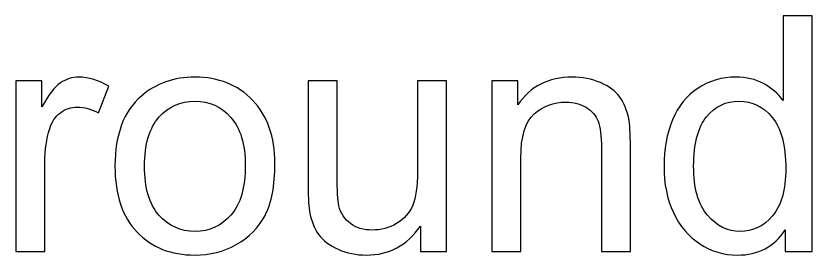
# Model space of a CAD drawing. Header units: millimetres. Extents: x -497 to 493, y -126 to 293.
# Drawn here: x -383.93 to -353.2, y 10.1 to 19.33 of the extents above; entities that cross this region are included whole.
import ezdxf

# ---------------------------------------------------------------- set-up
doc = ezdxf.new("R2010")
doc.units = ezdxf.units.MM
doc.header["$MEASUREMENT"] = 0
doc.layers.add('Layer 1', color=7, linetype='Continuous')

msp = doc.modelspace()

# ---------------------------------------------------------------- linework, layer by layer
at = {"layer": 'Layer 1'}
for points, knots in [([(-354.2463, 10.2376), (-354.2463, 10.2376), (-354.2463, 11.0737), (-354.2463, 11.0737), (-354.2463, 11.0737), (-354.6633, 10.4239), (-355.2771, 10.0979), (-356.0878, 10.0979), (-356.0878, 10.0979), (-356.6127, 10.0979), (-357.0953, 10.2418), (-357.5335, 10.5318), (-357.5335, 10.5318), (-357.9737, 10.8197), (-358.3145, 11.224), (-358.5579, 11.7404), (-358.5579, 11.7404), (-358.7992, 12.259), (-358.9199, 12.8538), (-358.9199, 13.5269), (-358.9199, 13.5269), (-358.9199, 14.1831), (-358.8098, 14.7779), (-358.5918, 15.3134), (-358.5918, 15.3134), (-358.3717, 15.8468), (-358.0436, 16.2574), (-357.6054, 16.541), (-357.6054, 16.541), (-357.1694, 16.8268), (-356.6783, 16.9686), (-356.1386, 16.9686), (-356.1386, 16.9686), (-355.7407, 16.9686), (-355.3872, 16.8839), (-355.0781, 16.7167), (-355.0781, 16.7167), (-354.7691, 16.5495), (-354.5172, 16.3294), (-354.3225, 16.0606), (-354.3225, 16.0606), (-354.3225, 16.0606), (-354.3225, 19.3308), (-354.3225, 19.3308), (-354.3225, 19.3308), (-354.3225, 19.3308), (-353.2049, 19.3308), (-353.2049, 19.3308), (-353.2049, 19.3308), (-353.2049, 19.3308), (-353.2049, 10.2376), (-353.2049, 10.2376), (-353.2049, 10.2376), (-353.2049, 10.2376), (-354.2463, 10.2376), (-354.2463, 10.2376)], [0, 0, 0, 0, 0.0666667, 0.0666667, 0.0666667, 0.0666667, 0.1333333, 0.1333333, 0.1333333, 0.1333333, 0.2, 0.2, 0.2, 0.2, 0.2666667, 0.2666667, 0.2666667, 0.2666667, 0.3333333, 0.3333333, 0.3333333, 0.3333333, 0.4, 0.4, 0.4, 0.4, 0.4666667, 0.4666667, 0.4666667, 0.4666667, 0.5333333, 0.5333333, 0.5333333, 0.5333333, 0.6, 0.6, 0.6, 0.6, 0.6666667, 0.6666667, 0.6666667, 0.6666667, 0.7333333, 0.7333333, 0.7333333, 0.7333333, 0.8, 0.8, 0.8, 0.8, 0.8666667, 0.8666667, 0.8666667, 0.8666667, 1, 1, 1, 1]), ([(-383.9325, 10.2376), (-383.9325, 10.2376), (-383.9325, 16.8289), (-383.9325, 16.8289), (-383.9325, 16.8289), (-383.9325, 16.8289), (-382.9292, 16.8289), (-382.9292, 16.8289), (-382.9292, 16.8289), (-382.9292, 16.8289), (-382.9292, 15.8193), (-382.9292, 15.8193), (-382.9292, 15.8193), (-382.6731, 16.287), (-382.436, 16.5961), (-382.218, 16.7442), (-382.218, 16.7442), (-382, 16.8945), (-381.7608, 16.9686), (-381.5004, 16.9686), (-381.5004, 16.9686), (-381.1237, 16.9686), (-380.7406, 16.8501), (-380.3511, 16.6151), (-380.3511, 16.6151), (-380.3511, 16.6151), (-380.749, 15.5843), (-380.749, 15.5843), (-380.749, 15.5843), (-381.02, 15.7367), (-381.2909, 15.8129), (-381.5618, 15.8129), (-381.5618, 15.8129), (-381.8052, 15.8129), (-382.0233, 15.7388), (-382.2159, 15.5928), (-382.2159, 15.5928), (-382.4085, 15.4467), (-382.5461, 15.2435), (-382.6286, 14.9832), (-382.6286, 14.9832), (-382.7535, 14.5874), (-382.8149, 14.1534), (-382.8149, 13.6814), (-382.8149, 13.6814), (-382.8149, 13.6814), (-382.8149, 10.2376), (-382.8149, 10.2376), (-382.8149, 10.2376), (-382.8149, 10.2376), (-383.9325, 10.2376), (-383.9325, 10.2376)], [0, 0, 0, 0, 0.0714286, 0.0714286, 0.0714286, 0.0714286, 0.1428571, 0.1428571, 0.1428571, 0.1428571, 0.2142857, 0.2142857, 0.2142857, 0.2142857, 0.2857143, 0.2857143, 0.2857143, 0.2857143, 0.3571429, 0.3571429, 0.3571429, 0.3571429, 0.4285714, 0.4285714, 0.4285714, 0.4285714, 0.5, 0.5, 0.5, 0.5, 0.5714286, 0.5714286, 0.5714286, 0.5714286, 0.6428571, 0.6428571, 0.6428571, 0.6428571, 0.7142857, 0.7142857, 0.7142857, 0.7142857, 0.7857143, 0.7857143, 0.7857143, 0.7857143, 0.8571429, 0.8571429, 0.8571429, 0.8571429, 1, 1, 1, 1]), ([(-380.1098, 13.5333), (-380.1098, 14.7503), (-379.7711, 15.652), (-379.0917, 16.2384), (-379.0917, 16.2384), (-378.5265, 16.7252), (-377.8344, 16.9686), (-377.0195, 16.9686), (-377.0195, 16.9686), (-376.1156, 16.9686), (-375.3748, 16.6723), (-374.7991, 16.0796), (-374.7991, 16.0796), (-374.2255, 15.4891), (-373.9376, 14.6699), (-373.9376, 13.6264), (-373.9376, 13.6264), (-373.9376, 12.7797), (-374.0646, 12.1151), (-374.3186, 11.6304), (-374.3186, 11.6304), (-374.5726, 11.1457), (-374.943, 10.7689), (-375.4298, 10.5001), (-375.4298, 10.5001), (-375.9146, 10.2312), (-376.4458, 10.0979), (-377.0195, 10.0979), (-377.0195, 10.0979), (-377.9423, 10.0979), (-378.6874, 10.3921), (-379.2568, 10.9827), (-379.2568, 10.9827), (-379.8262, 11.5732), (-380.1098, 12.4241), (-380.1098, 13.5333)], [0, 0, 0, 0, 0.1, 0.1, 0.1, 0.1, 0.2, 0.2, 0.2, 0.2, 0.3, 0.3, 0.3, 0.3, 0.4, 0.4, 0.4, 0.4, 0.5, 0.5, 0.5, 0.5, 0.6, 0.6, 0.6, 0.6, 0.7, 0.7, 0.7, 0.7, 0.8, 0.8, 0.8, 0.8, 1, 1, 1, 1]), ([(-365.5641, 10.2376), (-365.5641, 10.2376), (-365.5641, 16.8289), (-365.5641, 16.8289), (-365.5641, 16.8289), (-365.5641, 16.8289), (-364.5608, 16.8289), (-364.5608, 16.8289), (-364.5608, 16.8289), (-364.5608, 16.8289), (-364.5608, 15.8933), (-364.5608, 15.8933), (-364.5608, 15.8933), (-364.0782, 16.6109), (-363.3797, 16.9686), (-362.4674, 16.9686), (-362.4674, 16.9686), (-362.0695, 16.9686), (-361.7054, 16.8966), (-361.3731, 16.7548), (-361.3731, 16.7548), (-361.0408, 16.613), (-360.791, 16.4246), (-360.6259, 16.1939), (-360.6259, 16.1939), (-360.4608, 15.9632), (-360.3444, 15.688), (-360.2788, 15.3705), (-360.2788, 15.3705), (-360.2386, 15.1631), (-360.2174, 14.8011), (-360.2174, 14.2847), (-360.2174, 14.2847), (-360.2174, 14.2847), (-360.2174, 10.2376), (-360.2174, 10.2376), (-360.2174, 10.2376), (-360.2174, 10.2376), (-361.335, 10.2376), (-361.335, 10.2376), (-361.335, 10.2376), (-361.335, 10.2376), (-361.335, 14.2423), (-361.335, 14.2423), (-361.335, 14.2423), (-361.335, 14.6974), (-361.3773, 15.0382), (-361.4641, 15.2626), (-361.4641, 15.2626), (-361.5509, 15.4869), (-361.7054, 15.6669), (-361.9255, 15.8023), (-361.9255, 15.8023), (-362.1457, 15.9357), (-362.406, 16.0034), (-362.7024, 16.0034), (-362.7024, 16.0034), (-363.1765, 16.0034), (-363.585, 15.8531), (-363.93, 15.5504), (-363.93, 15.5504), (-364.275, 15.2499), (-364.4465, 14.6763), (-364.4465, 13.8338), (-364.4465, 13.8338), (-364.4465, 13.8338), (-364.4465, 10.2376), (-364.4465, 10.2376), (-364.4465, 10.2376), (-364.4465, 10.2376), (-365.5641, 10.2376), (-365.5641, 10.2376)], [0, 0, 0, 0, 0.0526316, 0.0526316, 0.0526316, 0.0526316, 0.1052632, 0.1052632, 0.1052632, 0.1052632, 0.1578947, 0.1578947, 0.1578947, 0.1578947, 0.2105263, 0.2105263, 0.2105263, 0.2105263, 0.2631579, 0.2631579, 0.2631579, 0.2631579, 0.3157895, 0.3157895, 0.3157895, 0.3157895, 0.3684211, 0.3684211, 0.3684211, 0.3684211, 0.4210526, 0.4210526, 0.4210526, 0.4210526, 0.4736842, 0.4736842, 0.4736842, 0.4736842, 0.5263158, 0.5263158, 0.5263158, 0.5263158, 0.5789474, 0.5789474, 0.5789474, 0.5789474, 0.6315789, 0.6315789, 0.6315789, 0.6315789, 0.6842105, 0.6842105, 0.6842105, 0.6842105, 0.7368421, 0.7368421, 0.7368421, 0.7368421, 0.7894737, 0.7894737, 0.7894737, 0.7894737, 0.8421053, 0.8421053, 0.8421053, 0.8421053, 0.8947368, 0.8947368, 0.8947368, 0.8947368, 1, 1, 1, 1]), ([(-368.3221, 10.2376), (-368.3221, 10.2376), (-368.3221, 11.2176), (-368.3221, 11.2176), (-368.3221, 11.2176), (-368.8343, 10.4704), (-369.5286, 10.0979), (-370.407, 10.0979), (-370.407, 10.0979), (-370.7944, 10.0979), (-371.1563, 10.172), (-371.4929, 10.3202), (-371.4929, 10.3202), (-371.8294, 10.4704), (-372.0792, 10.6567), (-372.2422, 10.8811), (-372.2422, 10.8811), (-372.4051, 11.1076), (-372.5194, 11.3827), (-372.5851, 11.7087), (-372.5851, 11.7087), (-372.6295, 11.9288), (-372.6528, 12.276), (-372.6528, 12.7501), (-372.6528, 12.7501), (-372.6528, 12.7501), (-372.6528, 16.8289), (-372.6528, 16.8289), (-372.6528, 16.8289), (-372.6528, 16.8289), (-371.5352, 16.8289), (-371.5352, 16.8289), (-371.5352, 16.8289), (-371.5352, 16.8289), (-371.5352, 13.1819), (-371.5352, 13.1819), (-371.5352, 13.1819), (-371.5352, 12.5998), (-371.5119, 12.2061), (-371.4675, 12.005), (-371.4675, 12.005), (-371.3976, 11.7108), (-371.2494, 11.4822), (-371.0208, 11.315), (-371.0208, 11.315), (-370.7944, 11.1478), (-370.515, 11.0631), (-370.1805, 11.0631), (-370.1805, 11.0631), (-369.8461, 11.0631), (-369.5328, 11.1478), (-369.2407, 11.3192), (-369.2407, 11.3192), (-368.9486, 11.4907), (-368.7412, 11.7256), (-368.6184, 12.0198), (-368.6184, 12.0198), (-368.4978, 12.3141), (-368.4364, 12.7437), (-368.4364, 13.3047), (-368.4364, 13.3047), (-368.4364, 13.3047), (-368.4364, 16.8289), (-368.4364, 16.8289), (-368.4364, 16.8289), (-368.4364, 16.8289), (-367.3188, 16.8289), (-367.3188, 16.8289), (-367.3188, 16.8289), (-367.3188, 16.8289), (-367.3188, 10.2376), (-367.3188, 10.2376), (-367.3188, 10.2376), (-367.3188, 10.2376), (-368.3221, 10.2376), (-368.3221, 10.2376)], [0, 0, 0, 0, 0.05, 0.05, 0.05, 0.05, 0.1, 0.1, 0.1, 0.1, 0.15, 0.15, 0.15, 0.15, 0.2, 0.2, 0.2, 0.2, 0.25, 0.25, 0.25, 0.25, 0.3, 0.3, 0.3, 0.3, 0.35, 0.35, 0.35, 0.35, 0.4, 0.4, 0.4, 0.4, 0.45, 0.45, 0.45, 0.45, 0.5, 0.5, 0.5, 0.5, 0.55, 0.55, 0.55, 0.55, 0.6, 0.6, 0.6, 0.6, 0.65, 0.65, 0.65, 0.65, 0.7, 0.7, 0.7, 0.7, 0.75, 0.75, 0.75, 0.75, 0.8, 0.8, 0.8, 0.8, 0.85, 0.85, 0.85, 0.85, 0.9, 0.9, 0.9, 0.9, 1, 1, 1, 1]), ([(-378.9668, 13.5311), (-378.9668, 12.6887), (-378.7826, 12.0579), (-378.4143, 11.641), (-378.4143, 11.641), (-378.0439, 11.2219), (-377.5804, 11.0123), (-377.0195, 11.0123), (-377.0195, 11.0123), (-376.4649, 11.0123), (-376.0035, 11.2219), (-375.633, 11.6431), (-375.633, 11.6431), (-375.2647, 12.0643), (-375.0806, 12.7056), (-375.0806, 13.5671), (-375.0806, 13.5671), (-375.0806, 14.3799), (-375.2669, 14.9959), (-375.6373, 15.4129), (-375.6373, 15.4129), (-376.0077, 15.832), (-376.4691, 16.0415), (-377.0195, 16.0415), (-377.0195, 16.0415), (-377.5804, 16.0415), (-378.0439, 15.8341), (-378.4143, 15.4171), (-378.4143, 15.4171), (-378.7826, 15.0001), (-378.9668, 14.3715), (-378.9668, 13.5311)], [0, 0, 0, 0, 0.1111111, 0.1111111, 0.1111111, 0.1111111, 0.2222222, 0.2222222, 0.2222222, 0.2222222, 0.3333333, 0.3333333, 0.3333333, 0.3333333, 0.4444444, 0.4444444, 0.4444444, 0.4444444, 0.5555556, 0.5555556, 0.5555556, 0.5555556, 0.6666667, 0.6666667, 0.6666667, 0.6666667, 0.7777778, 0.7777778, 0.7777778, 0.7777778, 1, 1, 1, 1]), ([(-357.7769, 13.5248), (-357.7769, 12.6824), (-357.5991, 12.0537), (-357.2414, 11.6367), (-357.2414, 11.6367), (-356.8858, 11.2197), (-356.4646, 11.0123), (-355.9798, 11.0123), (-355.9798, 11.0123), (-355.4909, 11.0123), (-355.076, 11.2113), (-354.7331, 11.6092), (-354.7331, 11.6092), (-354.3923, 12.0071), (-354.2209, 12.6146), (-354.2209, 13.4317), (-354.2209, 13.4317), (-354.2209, 14.3291), (-354.3945, 14.9895), (-354.7437, 15.4107), (-354.7437, 15.4107), (-355.0908, 15.832), (-355.5205, 16.0415), (-356.0306, 16.0415), (-356.0306, 16.0415), (-356.5281, 16.0415), (-356.9429, 15.8404), (-357.2774, 15.4361), (-357.2774, 15.4361), (-357.6097, 15.0319), (-357.7769, 14.3947), (-357.7769, 13.5248)], [0, 0, 0, 0, 0.1111111, 0.1111111, 0.1111111, 0.1111111, 0.2222222, 0.2222222, 0.2222222, 0.2222222, 0.3333333, 0.3333333, 0.3333333, 0.3333333, 0.4444444, 0.4444444, 0.4444444, 0.4444444, 0.5555556, 0.5555556, 0.5555556, 0.5555556, 0.6666667, 0.6666667, 0.6666667, 0.6666667, 0.7777778, 0.7777778, 0.7777778, 0.7777778, 1, 1, 1, 1])]:
    msp.add_open_spline(points, degree=3, knots=knots, dxfattribs=at)

doc.saveas('drawing.dxf')
